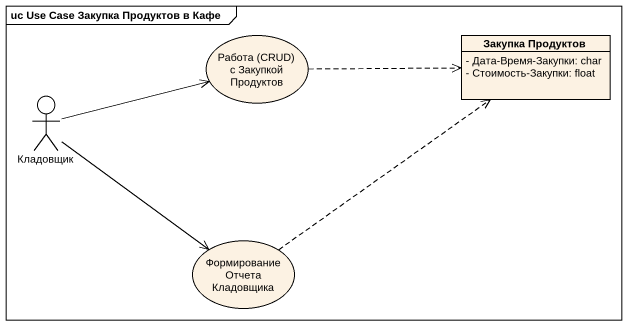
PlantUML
@startuml
mainframe uc Use Case Закупка Продуктов в Кафе
allowmixing
hide circle
hide empty members
skinparam classAttributeIconSize 0
usecase "Работа (CRUD) c Закупкой Продуктов" as Работа_CRUD_c_Закупкой
class "Закупка Продуктов" as Закупка_Продуктов {
  - Дата-Время-Закупки: char
  - Стоимость-Закупки: float
}
actor Кладовщик
usecase "Формирование Отчета Кладовщика" as Формирование_Отчета
Работа_CRUD_c_Закупкой .right.> Закупка_Продуктов
Кладовщик -right-> Работа_CRUD_c_Закупкой
Кладовщик --> Формирование_Отчета
Формирование_Отчета .up.> Закупка_Продуктов
@enduml
